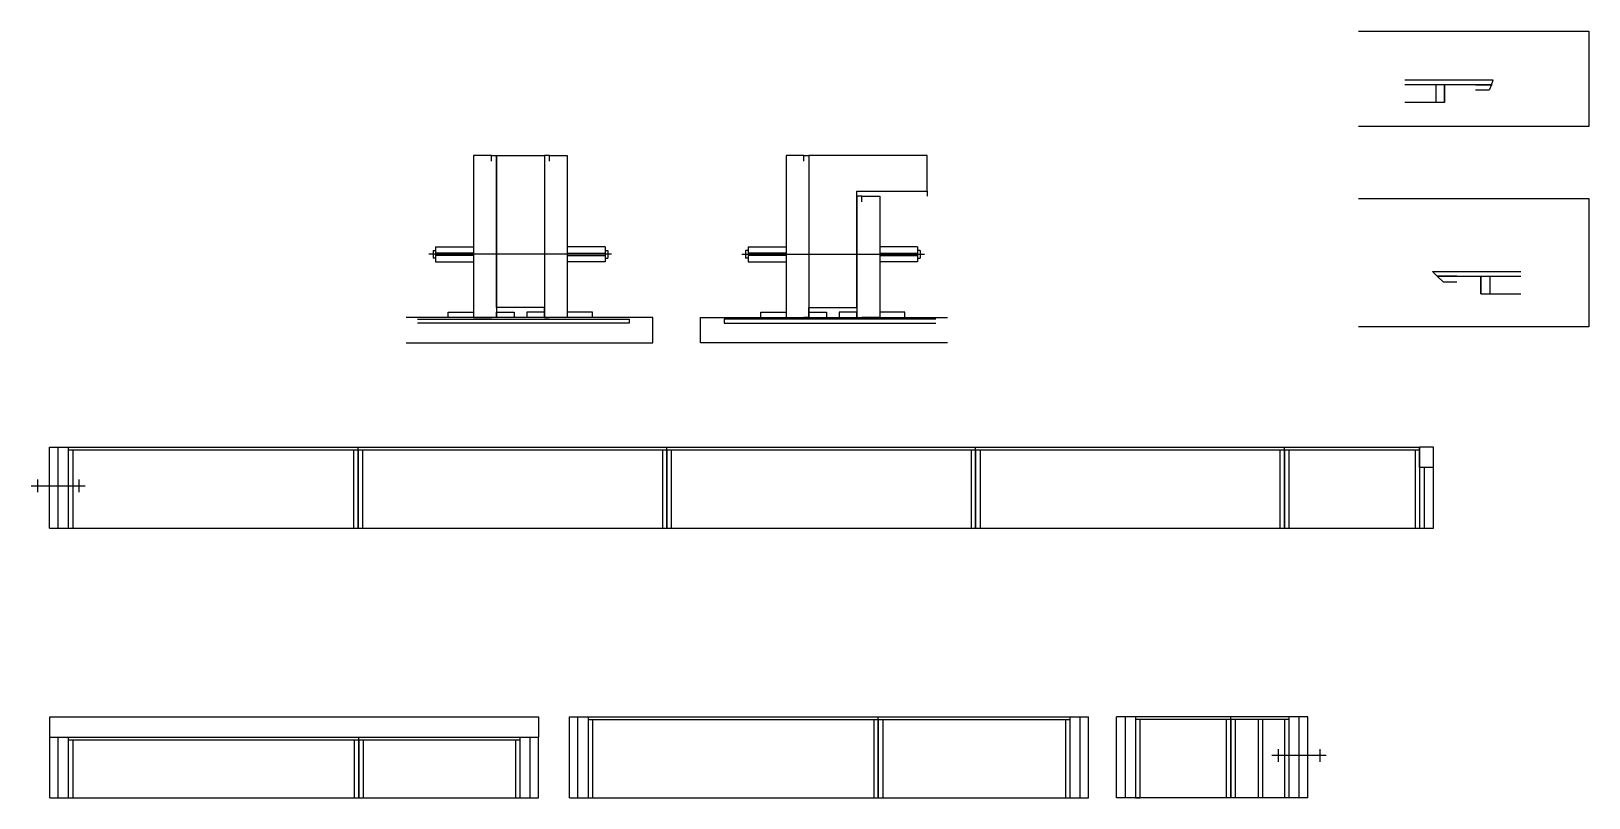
# Model space of a CAD drawing. Header units: metres. Extents: x 6067 to 7298, y 7491 to 8097.
import ezdxf

# ---------------------------------------------------------------- set-up
doc = ezdxf.new("R2010")
doc.units = ezdxf.units.M
for name, color, linetype in [('barrote', 7, 'Continuous'), ('CONCRETO', 7, 'Continuous'), ('COTA', 7, 'Continuous'), ('Cotas', 7, 'Continuous'), ('Madeira', 7, 'Continuous'), ('NOMENCLATURA', 7, 'Continuous'), ('Painéis', 7, 'Continuous'), ('SARR_2.2x7', 7, 'Continuous'), ('SARR_3.5x7', 7, 'Continuous'), ('SCO-___-LAJ', 7, 'Continuous'), ('TENSOR', 7, 'Continuous')]:
    doc.layers.add(name, color=color, linetype=linetype)

msp = doc.modelspace()

# ---------------------------------------------------------------- linework, layer by layer
at = {"color": 7, "lineweight": 25}
for p, q in [((6385, 7923.6), (6385, 7917.6)), ((6385, 7923.6), (6387, 7923.6)), ((6387, 7917.6), (6385, 7917.6)), ((6387, 7926.6), (6387, 7914.6)), ((6387, 7926.6), (6417, 7926.6)), ((6417, 7921.6), (6387, 7921.6)), ((6417, 7919.6), (6387, 7919.6)), ((6521, 7926.6), (6491, 7926.6)), ((6491, 7921.6), (6521, 7921.6)), ((6491, 7919.6), (6521, 7919.6)), ((6521, 7926.6), (6521, 7914.6)), ((6521, 7923.6), (6523, 7923.6)), ((6521, 7917.6), (6523, 7917.6)), ((6523, 7923.6), (6523, 7917.6)), ((6631.9, 7923.6), (6631.9, 7917.6)), ((6633.9, 7923.6), (6631.9, 7923.6)), ((6633.9, 7917.6), (6631.9, 7917.6)), ((6633.9, 7926.6), (6633.9, 7914.6)), ((6633.9, 7926.6), (6663.9, 7926.6)), ((6663.9, 7921.6), (6633.9, 7921.6)), ((6663.9, 7919.6), (6633.9, 7919.6)), ((6767.9, 7926.6), (6737.9, 7926.6)), ((6737.9, 7921.6), (6767.9, 7921.6)), ((6737.9, 7919.6), (6767.9, 7919.6)), ((6767.9, 7926.6), (6767.9, 7914.6)), ((6769.9, 7923.6), (6767.9, 7923.6)), ((6767.9, 7917.6), (6769.9, 7917.6)), ((6769.9, 7923.6), (6769.9, 7917.6)), ((6387, 7914.6), (6417, 7914.6)), ((6521, 7914.6), (6491, 7914.6)), ((6633.9, 7914.6), (6663.9, 7914.6)), ((6767.9, 7914.6), (6737.9, 7914.6))]:
    msp.add_line(p, q, dxfattribs=at)
at = {"layer": 'barrote', "color": 7, "lineweight": 25}
for points in [[(6363.6, 7850.6), (6558.7, 7850.6), (6558.7, 7870.6), (6363.6, 7870.6)], [(6791.4, 7850.6), (6596.2, 7850.6), (6596.2, 7870.6), (6791.4, 7870.6)]]:
    msp.add_lwpolyline(points, dxfattribs=at)
at = {"layer": 'CONCRETO', "color": 7, "lineweight": 25}
for points in [[(6435, 7998.6), (6435, 7998.6), (6473, 7998.6), (6473, 7970.6), (6473, 7970.6), (6473, 7878.6), (6435, 7878.6), (6435, 7998.6)], [(6775.5, 7970.6), (6775.5, 7998.6), (6681.9, 7998.6), (6681.9, 7970.6), (6681.9, 7970.6), (6681.9, 7878.6), (6719.9, 7878.6), (6719.9, 7970.6)]]:
    msp.add_lwpolyline(points, dxfattribs=at)
at = {"layer": 'COTA', "color": 7, "lineweight": 25}
for p, q in [((7175.5, 7768.3), (7164.5, 7768.3)), ((7175.5, 7752.3), (7175.5, 7768.3)), ((6082.2, 7539.2), (6082.2, 7555.2)), ((6082.2, 7555.2), (6468.2, 7555.2)), ((6468.2, 7555.2), (6468.2, 7539.2))]:
    msp.add_line(p, q, dxfattribs=at)
at = {"layer": 'Cotas', "color": 7, "lineweight": 25}
for points in [[(7116.4, 8096.9), (7298.3, 8096.9), (7298.3, 8021.7), (7116.4, 8021.7)], [(7116.4, 7964.6), (7298.3, 7964.6), (7298.3, 7863.2), (7116.4, 7863.2)]]:
    msp.add_lwpolyline(points, dxfattribs=at)
at = {"layer": 'Madeira', "color": 7, "lineweight": 25}
for points in [[(7184.4, 8054.6), (7184.4, 8040.6), (7153, 8040.6)], [(7184.4, 8040.6), (7184.4, 8054.6), (7177.4, 8054.6), (7177.4, 8040.6)], [(7208.8, 8054.6), (7221.4, 8054.6), (7219.6, 8050.2), (7208.8, 8050.2)], [(6431, 7994.2), (6431, 7998.6), (6417, 7998.6), (6417, 7994.2)], [(6431, 7998.6), (6417, 7998.6), (6417, 7870.6), (6431, 7870.6)], [(6477, 7994.2), (6477, 7998.6), (6491, 7998.6), (6491, 7994.2)], [(6477, 7998.6), (6491, 7998.6), (6491, 7870.6), (6477, 7870.6)], [(6677.9, 7994.2), (6677.9, 7998.6), (6663.9, 7998.6), (6663.9, 7994.2)], [(6677.9, 7998.6), (6663.9, 7998.6), (6663.9, 7870.6), (6677.9, 7870.6)], [(6723.9, 7962.2), (6723.9, 7966.6), (6737.9, 7966.6), (6737.9, 7962.2)], [(6723.9, 7966.6), (6737.9, 7966.6), (6737.9, 7870.6), (6723.9, 7870.6)], [(7193.9, 7903.3), (7178.5, 7903.3), (7183.1, 7898.9), (7193.9, 7898.9)], [(7213.1, 7889.3), (7213.1, 7903.3), (7220.1, 7903.3), (7220.1, 7889.3)], [(7213.1, 7903.3), (7213.1, 7889.3), (7244.5, 7889.3)], [(6397, 7870.6), (6397, 7875), (6417, 7875), (6417, 7870.6)], [(6435, 7870.6), (6435, 7875), (6449, 7875), (6449, 7870.6)], [(6473, 7870.6), (6473, 7875), (6459, 7875), (6459, 7870.6)], [(6511, 7870.6), (6511, 7875), (6491, 7875), (6491, 7870.6)], [(6643.9, 7870.6), (6643.9, 7875), (6663.9, 7875), (6663.9, 7870.6)], [(6681.9, 7870.6), (6681.9, 7875), (6695.9, 7875), (6695.9, 7870.6)], [(6719.9, 7870.6), (6719.9, 7875), (6705.9, 7875), (6705.9, 7870.6)], [(6757.9, 7870.6), (6757.9, 7875), (6737.9, 7875), (6737.9, 7870.6)]]:
    msp.add_lwpolyline(points, dxfattribs=at)
at = {"layer": 'NOMENCLATURA', "color": 7, "lineweight": 25}
for p, q in [((6067.3, 7737.8), (6110.1, 7737.8)), ((6072.3, 7742.8), (6072.3, 7732.8)), ((6105.1, 7742.8), (6105.1, 7732.8)), ((7090.7, 7524.7), (7047.9, 7524.7)), ((7052.9, 7529.7), (7052.9, 7519.7)), ((7085.7, 7529.7), (7085.7, 7519.7))]:
    msp.add_line(p, q, dxfattribs=at)
at = {"layer": 'Painéis', "color": 7, "lineweight": 25}
for p, q in [((7222.8, 8058.2), (7153, 8058.2)), ((7221.4, 8054.6), (7153, 8054.6)), ((7221.4, 8054.6), (7222.8, 8058.2)), ((7178.5, 7903.3), (7174.7, 7906.9)), ((7174.7, 7906.9), (7244.6, 7906.9)), ((7178.5, 7903.3), (7244.5, 7903.3)), ((6081.7, 7768.3), (7164.5, 7768.3)), ((6081.7, 7704.3), (6081.7, 7768.3)), ((6325.7, 7704.3), (6325.7, 7768.3)), ((6569.7, 7704.3), (6569.7, 7768.3)), ((6813.7, 7704.3), (6813.7, 7768.3)), ((7057.7, 7704.3), (7057.7, 7768.3)), ((7164.5, 7752.3), (7164.5, 7768.3)), ((7175.5, 7752.3), (7164.5, 7752.3)), ((7175.5, 7704.3), (7175.5, 7752.3)), ((6081.7, 7704.3), (7175.5, 7704.3)), ((6492.8, 7555.2), (6902.8, 7555.2)), ((6492.8, 7491.2), (6492.8, 7555.2)), ((6736.8, 7491.2), (6736.8, 7555.2)), ((6902.8, 7491.2), (6902.8, 7555.2)), ((7076.3, 7555.2), (6925.1, 7555.2)), ((6925.1, 7491.2), (6925.1, 7555.2)), ((7015.3, 7491.2), (7015.3, 7555.2)), ((7076.3, 7491.2), (7076.3, 7555.2)), ((6082.2, 7539.2), (6468.2, 7539.2)), ((6082.2, 7491.2), (6082.2, 7539.2)), ((6326.2, 7491.2), (6326.2, 7539.2)), ((6468.2, 7491.2), (6468.2, 7539.2)), ((6082.2, 7491.2), (6468.2, 7491.2)), ((6492.8, 7491.2), (6902.8, 7491.2)), ((7076.3, 7491.2), (6925.1, 7491.2))]:
    msp.add_line(p, q, dxfattribs=at)
for points in [[(6431, 7998.6), (6435, 7998.6), (6435, 7870.6), (6431, 7870.6)], [(6477, 7998.6), (6473, 7998.6), (6473, 7870.6), (6477, 7870.6)], [(6677.9, 7998.6), (6681.9, 7998.6), (6681.9, 7870.6), (6677.9, 7870.6)], [(6719.9, 7966.6), (6719.9, 7970.6), (6775.5, 7970.6), (6775.5, 7966.6)], [(6723.9, 7966.6), (6719.9, 7966.6), (6719.9, 7870.6), (6723.9, 7870.6)], [(6473, 7875), (6473, 7878.6), (6435, 7878.6), (6435, 7875)], [(6681.9, 7875), (6681.9, 7878.6), (6719.9, 7878.6), (6719.9, 7875)]]:
    msp.add_lwpolyline(points, dxfattribs=at)
at = {"layer": 'SARR_2.2x7', "color": 7, "lineweight": 25}
for p, q in [((6088.7, 7704.3), (6088.7, 7768.3)), ((6096.7, 7766.1), (6325.7, 7766.1)), ((6325.7, 7766.1), (6569.7, 7766.1)), ((6569.7, 7766.1), (6813.7, 7766.1)), ((6813.7, 7766.1), (7057.7, 7766.1)), ((7057.7, 7766.1), (7164.5, 7766.1)), ((7168.5, 7704.3), (7168.5, 7752.3)), ((6499.4, 7491.2), (6499.4, 7555.2)), ((6507.4, 7553), (6736.8, 7553)), ((6736.8, 7553), (6888.3, 7553)), ((6896.3, 7491.2), (6896.3, 7555.2)), ((6932.1, 7491.2), (6932.1, 7555.2)), ((7015.3, 7553), (6940.1, 7553)), ((7061.3, 7553), (7015.3, 7553)), ((7069.3, 7491.2), (7069.3, 7555.2)), ((6088.7, 7491.2), (6088.7, 7539.2)), ((6096.7, 7537), (6326.2, 7537)), ((6326.2, 7537), (6453.6, 7537)), ((6461.6, 7491.2), (6461.6, 7539.2))]:
    msp.add_line(p, q, dxfattribs=at)
at = {"layer": 'SARR_3.5x7', "color": 7, "lineweight": 25}
for p, q in [((6096.7, 7768.3), (6096.7, 7704.3)), ((7164.5, 7768.3), (7164.5, 7704.3)), ((6100.2, 7766.1), (6100.2, 7704.3)), ((6322.2, 7766.1), (6322.2, 7704.3)), ((6325.7, 7766.1), (6325.7, 7704.3)), ((6329.2, 7766.1), (6329.2, 7704.3)), ((6566.2, 7766.1), (6566.2, 7704.3)), ((6569.7, 7766.1), (6569.7, 7704.3)), ((6573.2, 7766.1), (6573.2, 7704.3)), ((6810.2, 7766.1), (6810.2, 7704.3)), ((6813.7, 7766.1), (6813.7, 7704.3)), ((6817.2, 7766.1), (6817.2, 7704.3)), ((7054.2, 7766.1), (7054.2, 7704.3)), ((7057.7, 7766.1), (7057.7, 7704.3)), ((7061.2, 7766.1), (7061.2, 7704.3)), ((7161, 7766.1), (7161, 7704.3)), ((6096.7, 7704.3), (6100.2, 7704.3)), ((6322.2, 7704.3), (6325.7, 7704.3)), ((6325.7, 7704.3), (6329.2, 7704.3)), ((6507.4, 7555.2), (6507.4, 7491.2)), ((6510.9, 7553), (6510.9, 7491.2)), ((6733.3, 7553), (6733.3, 7491.2)), ((6736.8, 7553), (6736.8, 7491.2)), ((6740.3, 7553), (6740.3, 7491.2)), ((6884.8, 7553), (6884.8, 7491.2)), ((6888.3, 7555.2), (6888.3, 7491.2)), ((6940.1, 7555.2), (6940.1, 7491.2)), ((6943.6, 7553), (6943.6, 7491.2)), ((7011.8, 7553), (7011.8, 7491.2)), ((7015.3, 7553), (7015.3, 7491.2)), ((7018.8, 7553), (7018.8, 7491.2)), ((7037, 7553), (7037, 7491.2)), ((7040.5, 7553), (7040.5, 7491.2)), ((7057.8, 7553), (7057.8, 7491.2)), ((7061.3, 7555.2), (7061.3, 7491.2)), ((6096.7, 7539.2), (6096.7, 7491.2)), ((6100.2, 7537), (6100.2, 7491.2)), ((6322.7, 7537), (6322.7, 7491.2)), ((6326.2, 7537), (6326.2, 7491.2)), ((6329.7, 7537), (6329.7, 7491.2)), ((6450.1, 7537), (6450.1, 7491.2)), ((6453.6, 7539.2), (6453.6, 7491.2)), ((6322.7, 7491.2), (6326.2, 7491.2)), ((6326.2, 7491.2), (6329.7, 7491.2)), ((6733.3, 7491.2), (6736.8, 7491.2)), ((6736.8, 7491.2), (6740.3, 7491.2)), ((6940.1, 7491.2), (6943.6, 7491.2)), ((7061.3, 7491.2), (7057.8, 7491.2))]:
    msp.add_line(p, q, dxfattribs=at)
at = {"layer": 'SCO-___-LAJ', "color": 7, "lineweight": 25}
for points in [[(6372.6, 7869.3), (6539.9, 7869.3), (6539.9, 7866.1), (6372.6, 7866.1)], [(6782.4, 7869.3), (6615, 7869.3), (6615, 7866.1), (6782.4, 7866.1)]]:
    msp.add_lwpolyline(points, dxfattribs=at)
at = {"layer": 'TENSOR', "color": 7, "lineweight": 25}
for p, q in [((6526, 7920.6), (6381.7, 7920.6)), ((6628.9, 7920.6), (6773.2, 7920.6))]:
    msp.add_line(p, q, dxfattribs=at)

doc.saveas('drawing.dxf')
